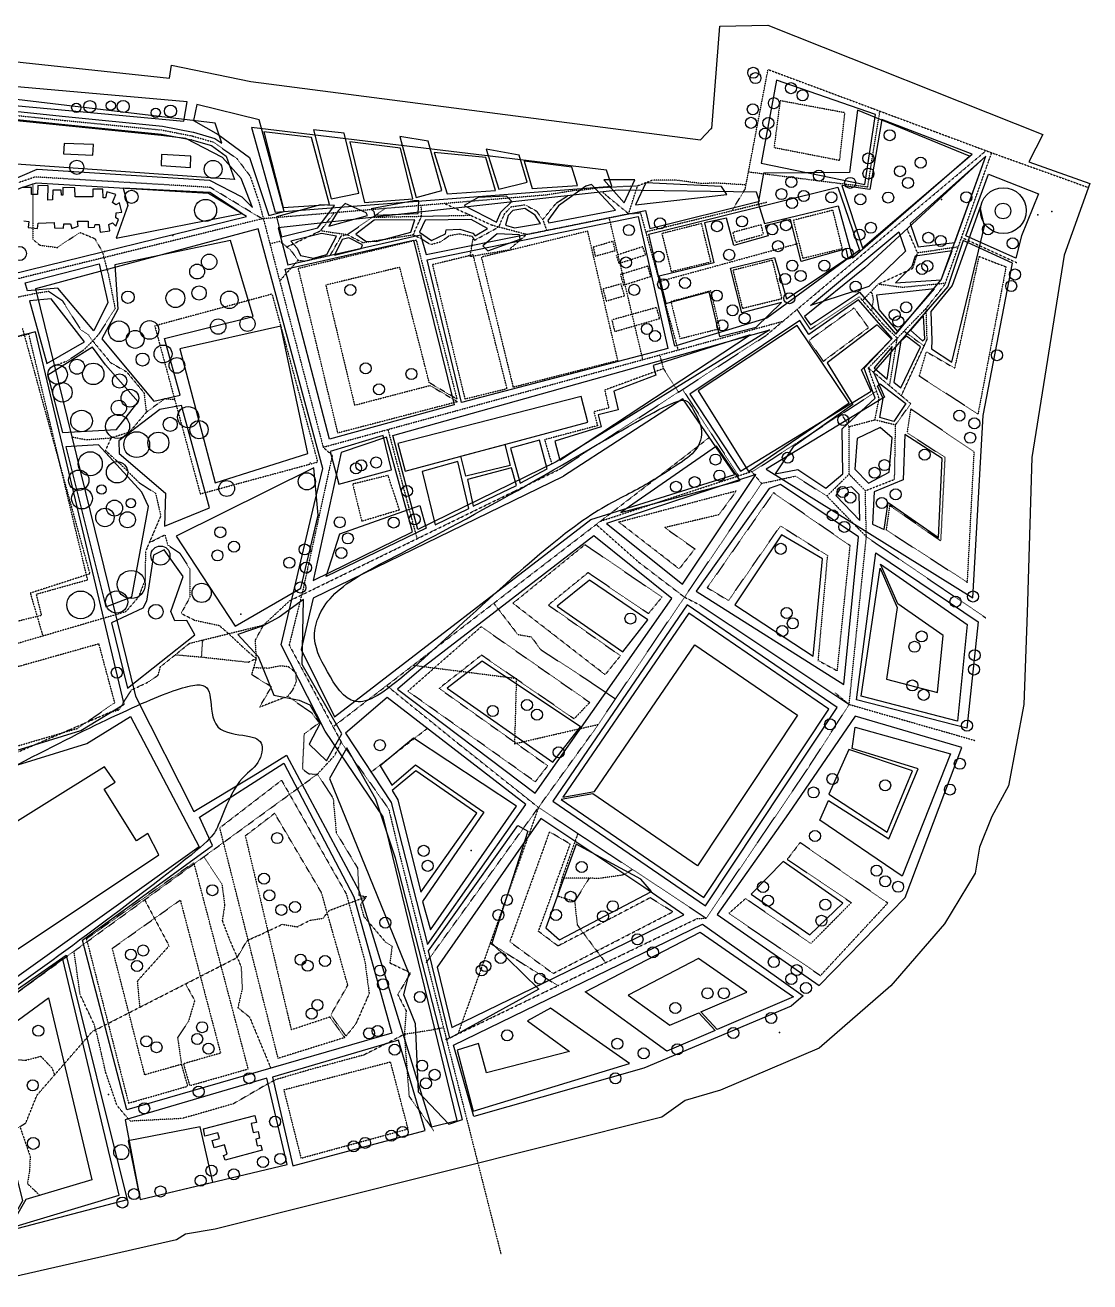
# Model space of a CAD drawing. Header units: metres. Extents: x -27 to 1213, y -26 to 980.
# Drawn here: x 681 to 1213, y 245 to 873 of the extents above; entities that cross this region are included whole.
import ezdxf

# ---------------------------------------------------------------- set-up
doc = ezdxf.new("R2010")
doc.units = ezdxf.units.M
for name, pattern in [('1', [0.002, 0.002]), ('11', [0.012, 0.004, -0.001, 0.004, -0.001, 0.001, -0.001]), ('2', [0.001, 0.001]), ('20', [0.001, 0.001]), ('3', [0.012, 0.004, -0.001, 0.004, -0.001, 0.001, -0.001]), ('4', [0.001, 0.001]), ('5', [0.012, 0.004, -0.001, 0.004, -0.001, 0.001, -0.001]), ('6', [0.012, 0.004, -0.001, 0.004, -0.001, 0.001, -0.001]), ('7', [0.012, 0.004, -0.001, 0.004, -0.001, 0.001, -0.001]), ('8', [0.001, 0.001]), ('Dashed', [0.01, 0.005, -0.005])]:
    doc.linetypes.add(name, pattern=pattern)
for name, color, linetype, true_color in [('Blocks', 1, 'Continuous', 0xff0000), ('Buildings$Commercial', 173, 'Continuous', 0x424ace), ('Buildings$Library', 215, 'Continuous', 0xb242a5), ('Buildings$Parking', 122, 'Continuous', 0x1ccbb2), ('Buildings$Residential', 55, 'Continuous', 0x919748), ('Buildings$Workshop', 30, 'Continuous', 0xff7f00), ('bus stops', 225, 'Continuous', 0xa05c8b), ('Cycle Park', 18, 'Continuous', 0x000000), ('Green_Spaces', 3, 'Continuous', 0x1bff00), ('metro', 18, 'Continuous', 0x000000), ('Pavement', 252, 'Continuous', 0x829093), ('Playgrounds', 162, 'Continuous', 0x2734c3), ('railway track', 254, 'Continuous', 0xe6e6e6), ('Site', 225, 'Continuous', 0xb22c80), ('Street', 6, 'Continuous', 0xff00ff), ('Tree$Tree_type_1', 111, 'Continuous', 0x7fffbf), ('Tree$Tree_type_2', 125, 'Continuous', 0x3fbf7f)]:
    doc.layers.add(name, color=color, linetype=linetype, true_color=true_color)

msp = doc.modelspace()

# ---------------------------------------------------------------- linework, layer by layer
at = {"layer": 'Blocks'}
for p, q in [((765.25, 819.72), (765.43, 819.68)), ((764.48, 815.8), (764.31, 815.84)), ((950.17, 647.89), (949.98, 647.77))]:
    msp.add_line(p, q, dxfattribs=at)
for points in [[(1056.55, 845.62), (1048.92, 804.19), (1100.61, 793.49), (1105.92, 828.51)], [(1154.19, 808.66), (1109.17, 826.07), (1103.18, 791.1), (1089.08, 793.04), (1099.55, 761.84)], [(794.27, 821.94), (806.22, 779.65), (974.37, 792.78), (971.7, 800.69)], [(1161.13, 807.72), (1100.58, 751.88), (1070.58, 727.6), (1073.57, 723.51), (1097.95, 739.74), (1116.16, 718.88), (1138.71, 745.86)], [(1176.12, 756.68), (1151.14, 767.88), (1162.46, 798.68), (1187.44, 788.89), (1178.96, 767.96)], [(791.89, 777.58), (772.81, 789.12), (686.74, 794.26), (679.03, 791.63), (664.21, 785.04), (673.88, 748.62)], [(1005.79, 712.74), (992.81, 768.8), (1087.22, 792.29), (1097.92, 760.69), (1051.75, 726.72)], [(807.66, 771.87), (812.49, 753.42), (878.67, 768.45), (881.57, 758.55), (991.12, 780.59), (993.35, 771.55), (1048.07, 785.25), (1046.58, 789.79), (977.39, 790.76)], [(882.02, 755.89), (987.37, 777.59), (1002.21, 711.7), (899.19, 684.67)], [(765.52, 480.36), (795.12, 498.25), (811.76, 508.57), (848.02, 440.9), (884.29, 322.85), (897.1, 326.1), (860.07, 477.82), (831.17, 520.6), (809.22, 563.6), (825.68, 633.73), (829.91, 651.75), (797.6, 771.44), (686.43, 741.43), (736.32, 537.93)], [(811.16, 751.2), (875.31, 765.77), (895.62, 683.46), (833.34, 666.43)], [(1154.62, 587.12), (1159.69, 678.21), (1174.34, 754.22), (1149.77, 765.57), (1142.14, 742.62), (1104.99, 699.83), (1110.47, 687.35), (1051.45, 651.33)], [(1072.73, 718.61), (1068.11, 725.6), (1013.31, 688.78), (1038.51, 650.46), (1103.73, 690.27), (1099, 701.03), (1114.23, 716.65), (1097.56, 735.92)], [(621.77, 624.89), (651.28, 502.99), (709.17, 520.83), (730.71, 534.02), (686.51, 719.98), (603.93, 698.62)], [(1053.17, 720.91), (946.48, 654.96), (877.33, 621.26), (864.84, 668.22)], [(825.15, 595.83), (874.74, 620), (861.83, 667.4), (839.09, 659.74)], [(1046.28, 648.73), (971.59, 624.27), (1009.63, 593.99)], [(1090.16, 543.79), (1097.55, 617.51), (1058.55, 643.75), (1052.84, 641.71), (1016.48, 590.46)], [(867.18, 541.54), (935.95, 489.62), (1004.32, 586.77), (965.38, 618.01), (878.99, 551.59)], [(1106.07, 609.62), (1157.19, 575.06), (1151.62, 522.04), (1096.5, 536.25)], [(1020.99, 433.26), (1086.8, 532.37), (1011.98, 583.65), (944.87, 485.59)], [(882.16, 413.92), (931.38, 483.88), (862.07, 537.39), (841.26, 519.59), (864.03, 484.88)], [(733.97, 527.81), (768.22, 462.76), (582.41, 330), (522.68, 411.63), (652.11, 495.92), (712.07, 514.4)], [(1149.11, 512.37), (1095.8, 527.99), (1062.54, 479.39), (1026.87, 428.95), (1077.76, 393.56), (1120.86, 437.54)], [(810.51, 504.54), (845.42, 437.85), (864.5, 369.77), (732.08, 331.39), (709.88, 416.18), (774.92, 463.44), (768.36, 477.53)], [(1010.19, 428.86), (990.3, 442.61), (938.77, 476.84), (887.05, 402.62), (894.36, 372.55)], [(1069.87, 388.41), (1063.79, 383.12), (990.31, 352.18), (905.34, 328.1), (895.19, 363.74), (1019.6, 424.12)], [(701.81, 408.63), (732.3, 286.42), (589.22, 249.02), (573.12, 317.79), (575.51, 320.59)], [(815.05, 303.5), (881.08, 321.15), (867.67, 366.25), (804.74, 347.74)], [(801.96, 347.16), (731.2, 326.4), (738.75, 286.69), (812.19, 304.03)]]:
    msp.add_lwpolyline(points, close=True, dxfattribs=at)
for points in [[(765.43, 819.68), (776.04, 816.59), (779.56, 814.14), (776.16, 824.11), (648.76, 839.37), (650.5, 832.78), (701.5, 827.5), (749.93, 822.73), (765.25, 819.72)], [(764.31, 815.84), (774.29, 812.94), (781.75, 807.75), (785.77, 795.98), (657.87, 805.04), (651.6, 828.65), (701.09, 823.52), (749.35, 818.76), (764.48, 815.8)], [(949.98, 647.77), (825.15, 586.93), (819.12, 561.27), (835.74, 527.69), (963.86, 626.22), (1035.73, 648.77), (1009.7, 686.44), (950.17, 647.89)]]:
    msp.add_lwpolyline(points, dxfattribs=at)
at = {"layer": 'Buildings$Commercial', "linetype": '2'}
msp.add_lwpolyline([(800.48, 819.83), (810.09, 782.1), (833.23, 783.58), (824.35, 816.97)], close=True, dxfattribs=at)
at = {"layer": 'Buildings$Commercial', "linetype": '8'}
for points in [[(843.49, 814.79), (850.69, 784.61), (874.9, 786.34), (868.72, 811.77)], [(885.64, 809.45), (892.13, 788.83), (916.18, 790.53), (911.31, 807.04)], [(930.5, 805.14), (934.45, 791.6), (957.12, 792.99), (954.32, 802.22)], [(1108.25, 602), (1116.78, 582.23), (1111.47, 546.43), (1136.97, 539.86), (1139.85, 568.25), (1117.06, 584.1), (1108.52, 603.87), (1151.82, 573.75), (1146.92, 525.57), (1098.74, 537.99)]]:
    msp.add_lwpolyline(points, close=True, dxfattribs=at)
at = {"layer": 'Buildings$Commercial', "linetype": '6'}
for points in [[(1064.93, 775.67), (1069.63, 756.71), (1089.4, 761.57), (1084.7, 780.69)], [(999.29, 769.02), (1003.99, 750.06), (1023.76, 754.92), (1019.07, 774.05)], [(1034.67, 769.58), (1035.99, 764.69), (1050.08, 768.67), (1048.83, 773.41)], [(897.27, 685.04), (837.48, 669.43), (817.72, 751.69), (876.59, 765.83), (896.92, 686.4), (883.12, 694.54), (868.37, 752.18), (831.41, 743.3), (845.81, 683.34), (883.47, 693.17)], [(1034.79, 750.68), (1039.49, 731.72), (1059.26, 736.58), (1054.56, 755.71)], [(1003.8, 735.05), (1008.33, 716.57), (1028.27, 721.6), (1023.73, 740.4)]]:
    msp.add_lwpolyline(points, close=True, dxfattribs=at)
at = {"layer": 'Buildings$Commercial', "linetype": '11'}
for points in [[(1131.4, 710), (1145.6, 701.79), (1157.75, 757.58), (1171.17, 752.4), (1157.14, 678.91), (1127.87, 697.82)], [(1113.06, 633.25), (1111.26, 621.04), (1151.87, 594.83), (1155.28, 660.06), (1123.57, 681.4), (1121.74, 669.51), (1140.64, 657.31), (1138.51, 615.54)]]:
    msp.add_lwpolyline(points, close=True, dxfattribs=at)
at = {"layer": 'Buildings$Commercial', "linetype": '5'}
for points in [[(1072.69, 715.66), (1079.89, 705.26), (1102.5, 722.06), (1095.3, 731.87)], [(844.86, 643.9), (849.4, 625.43), (868.2, 631.1), (862.53, 648.28)], [(1055.02, 639.61), (1021.93, 592.19), (1032.55, 585.77), (1058.48, 623.06), (1081.95, 608.24), (1077.25, 555.88), (1086.89, 550.69), (1093.31, 613.18)]]:
    msp.add_lwpolyline(points, close=True, dxfattribs=at)
at = {"layer": 'Buildings$Commercial', "linetype": '3'}
msp.add_lwpolyline([(977.71, 624.98), (1036.53, 640.58), (1027.73, 628.58), (1000.72, 622.18), (1015.73, 611.57), (1007.92, 601.57)], close=True, dxfattribs=at)
at = {"layer": 'Buildings$Library', "linetype": '6'}
for points in [[(909.13, 757.25), (924.99, 692.39), (977.29, 705.68), (962.25, 770.23)], [(965.03, 762.24), (965.99, 757.8), (975.97, 760.5), (974.83, 765.16)], [(976.49, 758.17), (977.79, 754.16), (991.12, 758.4), (989.77, 762.46)], [(978.55, 748.52), (980.14, 743.32), (993.74, 747.63), (992.28, 752.76)], [(969.88, 741.34), (971.51, 735.33), (980.59, 738), (978.92, 743.9)], [(974.31, 725.88), (975.71, 720.09), (998.17, 726.61), (996.64, 732.12)]]:
    msp.add_lwpolyline(points, close=True, dxfattribs=at)
at = {"layer": 'Buildings$Parking', "linetype": '20'}
for centre, radius in [((1169.81, 780.48), 11.44), ((1169.65, 780.32), 3.89)]:
    msp.add_circle(centre, radius, dxfattribs=at)
at = {"layer": 'Buildings$Residential', "linetype": '5'}
msp.add_line((809.33, 495.99), (809.3, 496.05), dxfattribs=at)
at = {"layer": 'Buildings$Residential'}
for points in [[(700.76, 814.05), (700.49, 808.8), (715.07, 808.14), (715.46, 813.52)], [(749.46, 808.54), (749.19, 803.02), (763.9, 802.1), (764.03, 807.62)], [(858.55, 503.27), (864.39, 493.59), (876.3, 503.7), (910.36, 480.06), (879.66, 435.44), (883.66, 421.24), (926.68, 483.06), (875.26, 517.07)]]:
    msp.add_lwpolyline(points, close=True, dxfattribs=at)
at = {"layer": 'Buildings$Residential', "linetype": '4'}
msp.add_lwpolyline([(680.69, 775.37), (683.19, 775.11), (682.84, 772.01), (687.41, 771.58), (687.75, 774.25), (695.85, 774.6), (696.02, 771.93), (700.41, 771.67), (700.67, 773.82), (703.94, 773.91), (704.63, 771.58), (707.73, 772.7), (707.39, 775.2), (712.81, 775.2), (712.81, 772.1), (716, 772.19), (716.26, 773.56), (718.24, 773.56), (718.76, 769.69), (723.58, 770.38), (723.06, 773.56), (724.87, 774.43), (726.51, 772.7), (727.89, 776.06), (726.51, 776.84), (726.77, 779.33), (729.61, 779.77), (728.49, 784.42), (726.59, 783.38), (724.98, 784.48), (726.59, 788.48), (722.09, 789.93), (721.35, 786.94), (720.24, 786.9), (720.07, 791.16), (715.04, 791.23), (715.15, 787.42), (706.21, 787.42), (706.14, 791.86), (700.17, 792), (700.06, 788.22), (699.47, 788.15), (699.36, 790.67), (695.09, 790.78), (694.89, 785.89), (692.65, 785.8), (692.76, 792.9), (687.64, 793.09), (687.41, 788.51), (684.39, 788.51), (684.39, 792.03), (679.81, 792.08)], dxfattribs=at)
at = {"layer": 'Buildings$Residential', "linetype": '7'}
for points in [[(924.9, 584.43), (960.88, 613.7), (999.3, 587.47), (992.59, 579.24), (962.4, 599.67), (942.58, 583.51), (978.57, 558.2), (970.94, 548.75)], [(888.04, 541.89), (942.26, 503.27), (936.05, 495.27), (872.43, 540.49), (909.04, 572.7), (963.26, 534.89), (955.46, 526.68), (909.24, 558.49)], [(943.15, 470.26), (923.33, 415.37), (944.98, 399.51), (1004.75, 430.31), (993.46, 437.33), (947.42, 413.24), (937.66, 420.55), (953.52, 464.16)], [(810.47, 341.32), (819.06, 307.28), (872.54, 321.87), (863.79, 355.25)]]:
    msp.add_lwpolyline(points, close=True, dxfattribs=at)
at = {"layer": 'Buildings$Residential', "linetype": '2'}
msp.add_lwpolyline([(949.04, 486.36), (1020.17, 437.46), (1082.67, 531.56), (1012.76, 579.48), (949.84, 487.53), (965.6, 490.47), (1015.72, 563.7), (1067.02, 528.53), (1017.1, 453.35), (964.8, 489.3)], close=True, dxfattribs=at)
at = {"layer": 'Buildings$Residential', "linetype": '4'}
msp.add_lwpolyline([(1095.75, 522.54), (1143.39, 509.25), (1119.35, 448.19), (1078.1, 476.1), (1082.55, 485.98), (1112.68, 466.72), (1127.25, 501.79), (1094.4, 511.92)], close=True, dxfattribs=at)
at = {"layer": 'Buildings$Residential', "linetype": '5'}
msp.add_lwpolyline([(809.3, 496.05), (841.67, 439.2), (850.96, 405.61), (853.09, 389.45), (846.38, 374.2), (841.55, 368.29), (833.94, 378.79), (842.43, 393.65), (829.25, 439.95), (805.91, 479.48), (791.23, 468.19), (814.19, 371.44), (833.39, 377.84), (840.89, 367.49), (807.65, 357.13), (778.49, 472.27), (809.33, 495.99)], dxfattribs=at)
at = {"layer": 'Buildings$Residential', "linetype": '6'}
for points in [[(1068.3, 464.9), (1061.9, 456.5), (1093.91, 434.89), (1073.7, 414.49), (1041.09, 436.9), (1032.69, 429.49), (1078.51, 398.48), (1112.12, 434.69)], [(760.35, 354.41), (763.47, 343.49), (792.7, 351.85), (765.56, 454.92), (711.89, 416.8), (732.93, 334.77), (762.51, 343.22), (759.39, 354.14), (741.03, 348.89), (724.83, 412.06), (758.76, 436.16), (778.89, 359.71)]]:
    msp.add_lwpolyline(points, close=True, dxfattribs=at)
at = {"layer": 'Buildings$Residential', "linetype": '8'}
for points in [[(1025.98, 371.07), (1001.78, 360.67), (961.02, 390.31), (1018.33, 420.2), (1065.01, 387.84), (1026.96, 371.49), (1018.76, 380.33), (1041.71, 390.19), (1017.5, 406.97), (982.52, 388.72), (1003.23, 373.65), (1017.78, 379.91)], [(680.19, 286.15), (660.37, 363.61), (693, 387.39), (714.65, 296.52), (681.57, 286.57), (673.51, 272.29), (728.17, 288.74), (700.09, 406.61), (647.46, 368.25), (672.13, 271.87)], [(932.15, 375.85), (953.19, 360.6), (911.71, 349.93), (907.75, 364.57), (897.08, 361.21), (905.01, 330.72), (983.07, 354.51), (943.73, 382.25)]]:
    msp.add_lwpolyline(points, close=True, dxfattribs=at)
at = {"layer": 'Buildings$Residential', "linetype": '1'}
msp.add_lwpolyline([(770.29, 321.96), (796.02, 328.65), (796.81, 325.11), (794.18, 324.58), (795.23, 320.12), (797.73, 320.64), (798.25, 317.23), (796.42, 316.71), (797.2, 313.42), (799.04, 313.82), (799.7, 311.32), (781.19, 306.2), (780.4, 308.57), (782.24, 309.35), (780.93, 313.95), (775.68, 312.51), (774.76, 316.05), (778.3, 317.1), (777.51, 319.86), (770.95, 318.28)], close=True, dxfattribs=at)
at = {"layer": 'Buildings$Workshop', "linetype": '6'}
for points in [[(1058.33, 835.39), (1055.32, 812.04), (1088.08, 805.64), (1090.71, 829.36)], [(884.71, 753.49), (900.91, 686.44), (921.95, 691.64), (905.02, 758.44)]]:
    msp.add_lwpolyline(points, close=True, dxfattribs=at)
at = {"layer": 'Buildings$Workshop', "linetype": '2'}
for points in [[(867.35, 664.17), (871.15, 650.37), (962.35, 674.92), (958.99, 687.72)], [(920.92, 663.77), (923.55, 653.24), (901.42, 647.81), (898.85, 657.82)], [(628.99, 445.47), (633.43, 437.56), (638.62, 440.77), (655.42, 412.37), (635.17, 398.02), (641.57, 387.65), (747.99, 458.7), (742.5, 469.37), (736.87, 465.8), (720.78, 491.63), (726.27, 495.04), (720.99, 502.75)]]:
    msp.add_lwpolyline(points, close=True, dxfattribs=at)
at = {"layer": 'bus stops'}
for p in [(1139, 786), (1187, 778.36), (721, 760), (1058, 370)]:
    msp.add_point(p, dxfattribs=at)
at = {"layer": 'Cycle Park'}
for p in [(755, 768), (789, 579), (904, 461), (723, 339)]:
    msp.add_point(p, dxfattribs=at)
at = {"layer": 'Green_Spaces'}
for p, q in [((765.44, 825.43), (777.65, 818.59)), ((1120.68, 668.71), (1119.76, 645.99)), ((1139.33, 656.78), (1120.68, 668.71)), ((717.9, 663.6), (701.54, 662.53)), ((701.54, 662.53), (721.61, 582.54)), ((739.55, 639.87), (717.9, 663.6)), ((742.83, 632.78), (739.55, 639.87)), ((734.49, 587.59), (742.83, 632.78)), ((721.61, 582.54), (734.49, 587.59))]:
    msp.add_line(p, q, dxfattribs=at)
for points in [[(597.66, 849.38), (618.61, 838.29), (760.57, 825.11), (762.15, 834.84)], [(646.51, 823.91), (655.17, 787.32), (687.21, 801.27), (773.29, 795.68), (789.44, 787.41), (794.82, 782.03), (789.18, 796.6), (779.86, 806.97), (761.61, 816.55), (749.27, 818), (657.15, 827.27)], [(825.34, 820.8), (834.13, 786.35), (847.99, 789.27), (840.67, 819.25)], [(868.44, 817.55), (876.51, 787), (889.47, 790.48), (882.6, 815.21)], [(911.59, 811.14), (917.83, 791.23), (931.96, 794.67), (927.95, 808.18)], [(1123.36, 774.12), (1127.27, 762.46), (1145.58, 764.56), (1161.13, 807.72)], [(730.27, 791.73), (732.5, 783.07), (726.72, 766.66), (789.47, 779), (773.58, 789.56)], [(961.25, 792.77), (947.72, 782.93), (942.28, 775.61), (942.9, 774.35), (976.18, 780.7), (964.18, 793.53)], [(970.28, 795.95), (980.46, 784.37), (985.77, 795.81)], [(991.21, 794.42), (986.04, 783.33), (1031.8, 788.49), (1029.1, 792.53)], [(875.34, 785.31), (854.15, 781.38), (855.48, 780.14), (855.8, 778.31), (877.58, 779.09), (877.9, 785.4)], [(900.56, 783.09), (916.61, 774.72), (918.91, 779.74), (924.42, 784.98), (921.63, 787.77), (907.47, 787)], [(806.86, 777.38), (809.37, 767.4), (827.51, 771.94), (835.81, 783.1), (828.84, 783.45)], [(841.13, 784), (837.56, 780.38), (833.03, 772.69), (852.3, 778), (851.61, 779.33)], [(924.8, 780.53), (922.6, 778.05), (921.13, 773.24), (925.71, 771.89), (938.71, 774.04), (935.94, 778.27), (930.85, 781.61)], [(1158.23, 782.27), (1144.32, 743.02), (1133.68, 730.16), (1134.08, 715.59), (1133.95, 711.39), (1144.16, 704.81), (1160.45, 772.76)], [(855.65, 775.78), (846.36, 768.82), (851.4, 765.21), (856.57, 765.03), (873.92, 769.79), (875.93, 775.83)], [(881.1, 775.74), (878.17, 769.74), (884.31, 765.63), (891.15, 768.83), (891.5, 770.93), (898.33, 771.28), (904.89, 769.18), (905.98, 767.84), (912.15, 771.51), (904.12, 776.08)], [(997.9, 747.73), (1001.23, 734.04), (1022.69, 739.86), (1028.08, 717.55), (1046.4, 722.31), (1059, 734.63), (1039.22, 729.43), (1033.61, 751.73), (1055.6, 757.09), (1061.6, 736.37), (1092.38, 756.87), (1091.4, 761.34), (1068.87, 755.13), (1063.59, 776.11), (1050.93, 772.93), (1052.39, 767.99), (1035.29, 763.1), (1031.5, 776.79), (1020.52, 774.36), (1025.28, 754.45)], [(814.03, 765.19), (817.15, 761.81), (818.79, 758.01), (825.38, 756.77), (831.88, 758.56), (836.74, 767.67), (829.32, 769.04)], [(839.63, 766.15), (835.74, 758.27), (849.15, 761.66), (849.79, 763.49), (843.01, 766.97)], [(917.07, 768.96), (909.84, 762.9), (912.39, 760.35), (928.55, 766.3), (928.23, 768.43)], [(1073.57, 733.15), (1117.68, 769.88), (1120.96, 760.3), (1102.59, 742.58)], [(783.78, 765.6), (726.15, 753.39), (727.6, 731.21), (719.59, 716.51), (745.57, 685.36), (758.7, 688.28), (750.84, 716.63), (795.25, 727.54)], [(1125.82, 757.78), (1124.19, 752.64), (1115.99, 744.45), (1138.71, 745.86), (1144.24, 760.38)], [(681.29, 744.45), (718.19, 753.91), (722.65, 734.56), (715.53, 720.53), (697.56, 741.79), (682.46, 740.41)], [(1106.5, 738.28), (1107.62, 731.04), (1117.03, 720.14), (1135.49, 741.48)], [(683.54, 735.37), (692.06, 704.2), (711.01, 714.96), (694.22, 736.49)], [(1064.82, 662.59), (1055.89, 648.98), (1067.16, 651.22), (1081.09, 641.86), (1089.6, 649.09), (1089.38, 671.59), (1105.86, 686.8), (1100.3, 701.81), (1114.02, 716.36), (1106.79, 723.48), (1081.8, 704.45), (1094.62, 683.74)], [(1128.66, 726.74), (1123.52, 720.87), (1129.51, 715.44), (1130.53, 716.46), (1129.9, 727.76)], [(945.8, 665.4), (948.35, 655.94), (1043.44, 718.45), (994.87, 703.23), (996.19, 698.37), (975.31, 690.36), (977.47, 680.98), (967.47, 678.58), (969.03, 672.47)], [(1121.45, 717.88), (1118.66, 715.3), (1115.18, 694.89), (1118.69, 692), (1128.46, 712.46)], [(714.85, 712.38), (692.62, 698.33), (700.01, 669.68), (726.87, 671.22), (737.68, 685.04), (721.5, 703.49)], [(1114.31, 712.66), (1105.24, 701.99), (1111.87, 696.27)], [(1108.26, 693.93), (1121.17, 684.09), (1115.1, 675.16), (1108.19, 677.18), (1109.87, 686.6), (1106.94, 692.88)], [(748.52, 681.2), (728.02, 665.53), (728.2, 659.24), (751.35, 639.33), (750.95, 622.92), (773.36, 632.12), (759.34, 683.23)], [(1108.35, 672.2), (1096.81, 666.61), (1095.6, 651.45), (1102.4, 644.39), (1112.83, 649.9), (1114.29, 667.04)], [(833.6, 660.14), (837.93, 643.86), (864.31, 651.08), (860.11, 668.27)], [(923.76, 661.92), (928.44, 644.38), (942.05, 651.61), (938.22, 665.86)], [(1026.54, 662.78), (978.72, 629.77), (1038.34, 645.78)], [(879.52, 650.18), (886.12, 623.6), (902.81, 631.68), (897.39, 655.18)], [(756.74, 617.84), (786.25, 573.05), (818.99, 591.89), (827.61, 628.44), (825.54, 652.06)], [(902.17, 646.21), (905.1, 632.82), (926.65, 643.14), (924.14, 652.07)], [(1094.04, 642.56), (1088.01, 641.18), (1086.11, 638.16), (1098.08, 625.68), (1097.74, 638.68)], [(838.46, 619.16), (878.43, 633.2), (881.53, 621.83), (831.55, 597.77)], [(1058.96, 618.57), (1035.79, 583.66), (1074.77, 557.98), (1079.5, 606.55)], [(745.42, 608.39), (741.95, 585.41), (739.99, 581.97), (724.43, 574.58), (732.34, 541.96), (766.07, 568.57), (762.06, 575.77), (756.06, 575.57), (754.06, 580.37), (760.13, 597.81), (750.76, 611.01)], [(947.07, 582.9), (979.82, 560.15), (992.26, 576.2), (963.12, 595.98)], [(820.25, 586.36), (808.1, 577.45), (800.16, 573.07), (787.52, 568.86), (797.74, 557.89), (805.41, 538.51), (818.16, 535.93), (823.54, 533.61), (827.31, 527.05), (828.57, 524.58), (823.06, 513.99), (831.83, 505.74), (839.38, 519.25), (819.58, 553.85)], [(909.57, 555.42), (892.13, 542.03), (944.79, 505.02), (958.61, 522.67)], [(841.97, 512.14), (833.22, 496.91), (872.96, 399.43), (870.27, 389.01), (876.11, 374.56), (877.61, 340.45), (892.89, 324.29), (899.78, 326.62), (866.3, 457.05), (856.44, 486.54)], [(1092.59, 511.3), (1082.6, 489.08), (1111.84, 470.05), (1124.49, 500.67)], [(864.55, 490.84), (867.44, 486.24), (878.97, 440.07), (906.93, 479.58), (876.48, 500.72)], [(956.42, 464.04), (941.26, 422.36), (948.08, 416.32), (994.16, 440.47), (988.77, 446.64)], [(1043.94, 439.18), (1073.21, 418.83), (1089.62, 434.58), (1059.82, 455.45)], [(732.75, 315.9), (738.75, 286.69), (775.09, 295.27), (768.74, 322.89)]]:
    msp.add_lwpolyline(points, close=True, dxfattribs=at)
for points in [[(798.13, 825.86), (767.04, 833.56), (765.44, 825.43)], [(777.65, 818.59), (793.27, 807.04), (802.98, 778.03), (810.59, 780.1), (798.13, 825.86)], [(1119.76, 645.99), (1105.32, 640.08), (1104.4, 623.94), (1110.3, 621.18), (1112.22, 634.76), (1137.43, 617.18), (1139.33, 656.78)]]:
    msp.add_lwpolyline(points, dxfattribs=at)
at = {"layer": 'metro'}
msp.add_point((1194, 780), dxfattribs=at)
at = {"layer": 'Pavement'}
for points in [[(1050.05, 799.24), (1047.43, 784.28), (1050.48, 774.12), (1087.25, 782.89), (1094.43, 756.98), (1152.84, 807.7), (1096.92, 830.67), (1092.98, 799.56)], [(932.35, 470.53), (914.35, 414.71), (937.86, 391.61), (893.32, 367.28), (882.75, 410.8), (927.3, 473.45)]]:
    msp.add_lwpolyline(points, close=True, dxfattribs=at)
at = {"layer": 'Pavement', "linetype": '3'}
msp.add_lwpolyline([(605.24, 699.51), (637.19, 570.9), (648.49, 573.91), (655.26, 545.68), (643.97, 543.42), (652.25, 505.77), (707.59, 521.96), (726.04, 534.76), (718.13, 564.12), (674.09, 551.7), (669.19, 573.53), (689.52, 578.43), (686.89, 588.97), (712.49, 596.12), (683.12, 718.86)], close=True, dxfattribs=at)
at = {"layer": 'Playgrounds'}
for points in [[(758.55, 711.48), (776.25, 644.47), (822.55, 659.16), (809, 722.78)], [(1017.48, 690.53), (1042.49, 650.28), (1092.8, 684.43), (1066.88, 723.16)]]:
    msp.add_lwpolyline(points, close=True, dxfattribs=at)
at = {"layer": 'railway track'}
for points in [[(997.75, 681.11), (984.86, 674.4), (935.46, 644.56), (866.05, 607.51), (833.94, 591.71), (822.34, 568.45), (831.72, 550.95), (844.56, 528.97), (868.27, 544.78), (919.9, 593.68), (963.37, 630.24), (985.85, 639.87), (1008.08, 654.2), (1016.97, 660.13), (1020.92, 671.24), (1012.77, 684.83), (1010.64, 687.82), (997.75, 681.11)], [(767.01, 543.61), (762.07, 543.29), (744.73, 537.29), (700.45, 515.98), (642.02, 485.26), (582.8, 450.25), (549.99, 430.05), (538.47, 403.28), (556.34, 364.08), (569.93, 354.01), (588.94, 346.4), (632, 357.93), (772.78, 464.28), (776.66, 469.92), (786.89, 497.09), (797.92, 502.47), (801.27, 515.15), (793.72, 518.65), (774.29, 519.62), (774.39, 539.2), (771.96, 543.93), (767.01, 543.61)]]:
    msp.add_open_spline(points, degree=3, dxfattribs=at)
at = {"layer": 'Site'}
msp.add_line((1023.84, 821.44), (1024.16, 821.48), dxfattribs=at)
for points in [[(1024.16, 821.48), (1028.19, 872.62), (1052.16, 873.13), (1189.62, 818.48), (1182.5, 804.94), (1213.03, 793.97), (1200.18, 758.19), (1184.13, 657.17), (1181.69, 579.66), (1179.99, 533.78), (1172.38, 493.27), (1164.05, 477.93), (1157.85, 462.67), (1155.79, 449.63), (1140.47, 424.37), (1113.58, 393.26), (1077.89, 362.29), (1028.56, 341.31), (1010.86, 336.1), (999.27, 327.8), (776.18, 271.83), (761.38, 269.4), (756.89, 266.53), (664.53, 245.5)], [(546.55, 867.94), (548.81, 868.58), (551.14, 868.33), (753.41, 846.67), (754.35, 853.18), (794.03, 845.04), (1018.57, 815.91), (1023.84, 821.44)]]:
    msp.add_lwpolyline(points, dxfattribs=at)
at = {"layer": 'Street', "linetype": 'Dashed'}
for p, q in [((1041.67, 795.33), (1052.3, 850.99)), ((1052.3, 850.99), (1108.15, 830.19)), ((620.81, 833.85), (701.3, 825.51)), ((1102.06, 792.37), (1108.15, 830.19)), ((1108.15, 830.19), (1164, 809.4)), ((701.3, 825.51), (749.64, 820.75)), ((749.64, 820.75), (764.87, 817.76)), ((764.87, 817.76), (775.17, 814.76)), ((775.17, 814.76), (787.04, 806.5)), ((1066.84, 731.19), (1161.19, 810.44)), ((787.04, 806.5), (793.61, 797.78)), ((1140.6, 743.52), (1164, 809.4)), ((1164, 809.4), (1212.34, 792.04)), ((686.33, 797.29), (677.93, 794.42)), ((773.73, 792.07), (686.33, 797.29)), ((793.61, 797.78), (798.21, 784.29)), ((1042.54, 799.88), (1102.06, 792.37)), ((685.12, 794.05), (685.12, 766.21)), ((799.65, 776.4), (773.73, 792.07)), ((967.93, 791.87), (959.17, 790.65)), ((987.22, 792.81), (967.93, 791.87)), ((986.4, 790.63), (987.22, 792.81)), ((994.82, 795.76), (987.22, 792.81)), ((1006.14, 795.76), (994.82, 795.76)), ((1019.28, 793.94), (1006.14, 795.76)), ((1025.61, 794.3), (1019.28, 793.94)), ((1041.29, 793.33), (1025.61, 794.3)), ((1034.32, 780.48), (1040.91, 791.33)), ((1040.91, 791.33), (1041.67, 795.33)), ((942.08, 788.34), (799.65, 776.4)), ((955.76, 790.53), (942.08, 788.34)), ((959.17, 790.65), (955.76, 790.53)), ((969.58, 789.89), (971.6, 788.02)), ((971.6, 788.02), (982.71, 778.96)), ((982.71, 778.96), (986.4, 790.63)), ((798.21, 784.29), (830.13, 662.34)), ((828.87, 770.5), (835.6, 779.41)), ((854.79, 777.17), (861.21, 781.56)), ((879.24, 777.69), (879.12, 783.06)), ((890.87, 784.04), (903.68, 778.2)), ((896.18, 781.72), (897.6, 780.97)), ((917.85, 772.35), (920.73, 778.94)), ((920.73, 778.94), (924.02, 782.45)), ((924.02, 782.45), (930.93, 783.4)), ((930.93, 783.4), (936.57, 780.32)), ((936.57, 780.32), (939.78, 775.98)), ((972.99, 776.99), (982.71, 778.96)), ((799.65, 776.4), (252.21, 642.06)), ((842.16, 768.54), (854.79, 777.17)), ((854.79, 777.17), (879.24, 777.69)), ((875.13, 768.45), (879.24, 777.69)), ((879.24, 777.69), (903.68, 778.2)), ((903.68, 778.2), (914.55, 773.26)), ((909.61, 767.8), (917.85, 772.35)), ((914.55, 773.26), (931.86, 768.67)), ((939.78, 775.98), (940.41, 774.27)), ((940.41, 774.27), (941.73, 770.65)), ((941.73, 770.65), (972.99, 776.99)), ((685.12, 766.21), (688.63, 763.24)), ((697.45, 762.07), (702.98, 765.9)), ((702.98, 765.9), (708.83, 769.56)), ((708.83, 769.56), (716.06, 766.53)), ((716.06, 766.53), (719.89, 759.84)), ((811.98, 762.36), (828.87, 770.5)), ((828.87, 770.5), (842.16, 768.54)), ((833.72, 758.24), (839.15, 767.81)), ((839.15, 767.81), (842.16, 768.54)), ((842.16, 768.54), (849.87, 764.53)), ((849.87, 764.53), (875.13, 768.45)), ((875.13, 768.45), (879.26, 766.42)), ((879.26, 766.42), (883.85, 763.52)), ((889.19, 765.13), (893.16, 768.06)), ((893.16, 768.06), (898.32, 768.92)), ((898.32, 768.92), (904.44, 767.71)), ((903.46, 757.49), (905.08, 766.72)), ((904.44, 767.71), (905.73, 765.73)), ((905.73, 765.73), (909.61, 767.8)), ((931.86, 768.67), (922.69, 760.78)), ((931.86, 768.67), (941.73, 770.65)), ((1126.99, 759.35), (1121.75, 771.4)), ((688.63, 763.24), (697.45, 762.07)), ((719.89, 759.84), (722.76, 748.99)), ((803.53, 763.97), (808.46, 765.24)), ((808.46, 765.24), (813.7, 760.96)), ((813.7, 760.96), (817.64, 755.71)), ((883.85, 763.52), (889.19, 765.13)), ((922.69, 760.78), (903.46, 757.49)), ((817.64, 755.71), (820.81, 755.31)), ((820.81, 755.31), (833.72, 758.24)), ((1124.63, 751.75), (1126.99, 759.35)), ((722.76, 748.99), (726.21, 731.53)), ((1107.42, 743.85), (1124.63, 751.75)), ((1099.47, 735.64), (1107.42, 743.85)), ((1107.42, 743.85), (1119.48, 742.26)), ((1119.48, 742.26), (1140.88, 744.3)), ((1131.27, 731.71), (1140.6, 743.52)), ((675.05, 736.83), (686.85, 739.28)), ((686.85, 739.28), (693.02, 740.23)), ((693.02, 740.23), (699.82, 735.56)), ((699.82, 735.56), (709.06, 720.98)), ((804.71, 738.83), (746, 722.91)), ((827.46, 654.98), (804.71, 738.83)), ((1097.87, 737.5), (1073.51, 721.21)), ((1109.88, 723.56), (1097.87, 737.5)), ((1104.4, 738.78), (1103.79, 740.07)), ((1104.1, 730.26), (1104.94, 736.23)), ((1104.94, 736.23), (1104.4, 738.78)), ((726.21, 731.53), (717.94, 718.67)), ((1059.76, 725.25), (1066.84, 731.19)), ((1073.51, 721.21), (1066.84, 731.19)), ((1102.43, 701.91), (1131.27, 731.71)), ((1131.74, 716.15), (1131.27, 731.71)), ((679.89, 721.81), (713.6, 599.08)), ((746, 722.91), (768.75, 639.05)), ((1051.31, 718.15), (1059.76, 725.25)), ((1116.85, 716.81), (1109.88, 723.56)), ((709.06, 720.98), (713.04, 718.33)), ((713.04, 718.33), (715.06, 715.39)), ((717.94, 718.67), (715.06, 715.39)), ((947.99, 651.25), (1051.31, 718.15)), ((1113, 692.99), (1116.85, 716.81)), ((1118.86, 688.05), (1131.74, 716.15)), ((710.38, 710.73), (702.03, 705.26)), ((715.06, 715.39), (710.38, 710.73)), ((715.06, 715.39), (723.97, 704.57)), ((702.03, 705.26), (695.88, 702.89)), ((723.97, 704.57), (731.91, 700.03)), ((998.2, 708.38), (1000.06, 701.58)), ((731.91, 700.03), (740.66, 689.5)), ((1000.06, 701.58), (970.73, 690.88)), ((1000.06, 701.58), (1007.64, 689.87)), ((1123.57, 684.08), (1102.43, 701.91)), ((1107.79, 686.62), (1102.43, 701.91)), ((970.73, 690.88), (972.73, 681.88)), ((1009.66, 691.18), (1037.59, 648.05)), ((740.66, 689.5), (741.79, 679.77)), ((750.86, 686.45), (741.79, 679.77)), ((756, 686.03), (750.86, 686.45)), ((1044.34, 649.98), (1106.51, 690.27)), ((1105.68, 676.05), (1107.79, 686.62)), ((741.79, 679.77), (733.34, 669.87)), ((972.73, 681.88), (965.33, 680.08)), ((965.33, 680.08), (967.13, 673.08)), ((1092.81, 672.6), (1089.06, 678.96)), ((1115.99, 673.54), (1123.57, 684.08)), ((967.13, 673.08), (940.72, 666.08)), ((1092.81, 672.6), (1105.68, 676.05)), ((1092.81, 648.84), (1092.81, 672.6)), ((1105.68, 676.05), (1115.99, 673.54)), ((1115.51, 646.32), (1115.99, 673.54)), ((711.88, 665.93), (704.59, 667.36)), ((724.13, 666.87), (711.88, 665.93)), ((724.13, 666.87), (721.33, 660.76)), ((733.34, 669.87), (724.13, 666.87)), ((835.06, 522.7), (1022.99, 667.2)), ((940.72, 666.08), (944.28, 653.89)), ((721.33, 660.76), (728.94, 653.8)), ((830.13, 662.34), (834.67, 658.25)), ((728.94, 653.8), (738.26, 644.61)), ((768.75, 639.05), (827.46, 654.98)), ((834.67, 658.25), (819.48, 588.63)), ((823.53, 590.6), (948.23, 651.37)), ((1044.15, 650.21), (1049.06, 644.24)), ((1049.06, 644.24), (1065.96, 647.9)), ((1065.96, 647.9), (1081.69, 637.92)), ((1100.9, 640.61), (1092.81, 648.84)), ((738.26, 644.61), (746.4, 639.36)), ((965.64, 521.16), (1049.06, 644.24)), ((1100.9, 640.61), (1115.51, 646.32)), ((1101.41, 617.59), (1100.9, 640.61)), ((746.4, 639.36), (749.01, 628.11)), ((1081.69, 637.92), (1101.41, 617.59)), ((749.01, 628.11), (741.4, 610.28)), ((966.46, 623.73), (987.5, 605.08)), ((743.29, 614.7), (751.1, 618.6)), ((751.1, 618.6), (752.47, 613.56)), ((1092.81, 533.88), (1101.41, 617.59)), ((1101.41, 617.59), (1161.08, 577.09)), ((741.4, 610.28), (741.15, 595.95)), ((752.47, 613.56), (758.41, 609.57)), ((758.41, 609.57), (763.55, 601.56)), ((987.5, 605.08), (1010.59, 587.48)), ((713.6, 599.08), (683.86, 589.47)), ((763.55, 601.56), (763.55, 587.36)), ((741.15, 595.95), (737.87, 587.46)), ((819.37, 588.58), (823.53, 590.6)), ((683.86, 589.47), (690.13, 568.03)), ((737.87, 587.46), (731.52, 580.14)), ((763.55, 587.36), (759.15, 579.35)), ((800.36, 573.52), (813.47, 585.72)), ((819.37, 588.58), (813.13, 563.6)), ((813.47, 585.72), (819.37, 588.58)), ((915.32, 584.41), (927.32, 568.81)), ((1010.59, 587.48), (1018.29, 583.53)), ((731.52, 580.14), (671.64, 562.62)), ((759.15, 579.35), (765.95, 575.95)), ((1018.29, 583.53), (1092.81, 533.88)), ((763.4, 564.41), (800.36, 573.52)), ((765.95, 575.95), (778.16, 573.35)), ((778.16, 573.35), (782.56, 569.55)), ((796.29, 566.02), (800.36, 573.52)), ((782.56, 569.55), (791.96, 560.75)), ((796.76, 556.75), (796.29, 566.02)), ((927.32, 568.81), (934.03, 567.67)), ((934.03, 567.67), (938.85, 561.18)), ((748.87, 552.74), (763.4, 564.41)), ((791.96, 560.75), (796.76, 556.75)), ((813.13, 563.6), (839.16, 515.04)), ((938.85, 561.18), (963.05, 545.48)), ((747.7, 548.51), (748.87, 552.74)), ((769.23, 557.43), (756.14, 558.57)), ((792.72, 554.87), (769.23, 557.43)), ((796.76, 556.75), (792.72, 554.87)), ((794.45, 548.74), (796.76, 556.75)), ((802.62, 552.05), (808.67, 553.24)), ((808.67, 553.24), (812.71, 552.82)), ((812.71, 552.82), (816.5, 549.72)), ((875.06, 553.45), (926.61, 546.9)), ((743.38, 545.39), (747.7, 548.51)), ((804.29, 542.64), (794.45, 548.74)), ((795.48, 552.32), (802.62, 552.05)), ((816.5, 549.72), (816.58, 545.11)), ((926.61, 546.9), (925.69, 514.26)), ((728.68, 532.15), (734.35, 541.06)), ((734.35, 541.06), (743.38, 545.39)), ((798.29, 532.45), (804.29, 542.64)), ((814.83, 541.09), (812.45, 537.94)), ((816.58, 545.11), (814.83, 541.09)), ((963.05, 545.48), (976.12, 536.63)), ((812.45, 537.94), (798.29, 532.45)), ((812.45, 537.94), (824.44, 529.67)), ((1072.08, 501.7), (1092.81, 533.88)), ((1092.81, 533.88), (1155.84, 515.84)), ((644.48, 495.79), (728.68, 532.15)), ((824.44, 529.67), (828.17, 524.65)), ((828.17, 524.65), (820.59, 519.15)), ((866.61, 509.85), (882.13, 521.91)), ((881.6, 404.91), (965.64, 521.16)), ((952.95, 520.56), (967.48, 523.87)), ((820.59, 519.15), (819.75, 501.61)), ((835.82, 508.32), (839.16, 515.04)), ((925.69, 514.26), (952.95, 520.56)), ((853.75, 499.86), (866.61, 509.85)), ((898.13, 513.91), (937.65, 482.44)), ((827.29, 499.09), (835.82, 508.32)), ((770.59, 457.84), (827.29, 499.09)), ((819.75, 501.61), (823.1, 499.16)), ((823.1, 499.16), (827.29, 499.09)), ((827.29, 499.09), (835.12, 486.91)), ((1021.39, 427.13), (1072.08, 501.7)), ((835.12, 486.91), (836.65, 469.84)), ((862.87, 481.62), (868.41, 458.47)), ((937.65, 482.44), (924.58, 445.68)), ((937.65, 482.44), (1021.39, 427.13)), ((836.65, 469.84), (847.32, 452.15)), ((957.33, 469.44), (949.45, 447.2)), ((868.41, 458.47), (918.97, 259.09)), ((740.96, 436.28), (770.59, 457.84)), ((770.59, 457.84), (779.53, 444.22)), ((847.32, 452.15), (847.99, 438.56)), ((924.58, 445.68), (913.55, 414.64)), ((949.45, 447.2), (947.09, 438.23)), ((968.38, 447), (949.45, 447.2)), ((962.97, 447.06), (955.76, 435.57)), ((979.81, 448.68), (968.38, 447)), ((984.62, 451.42), (979.81, 448.68)), ((779.53, 444.22), (780.93, 433.62)), ((705.7, 410.62), (740.96, 436.28)), ((740.96, 436.28), (753.17, 413.28)), ((780.93, 433.62), (779.73, 425.82)), ((833.2, 431), (851.7, 437.85)), ((847.99, 438.56), (851.7, 437.85)), ((851.7, 437.85), (848.75, 433.96)), ((848.75, 433.96), (850.39, 428.03)), ((947.09, 438.23), (955.76, 435.57)), ((955.76, 435.57), (956.16, 431.23)), ((823.62, 426.11), (830.02, 427.13)), ((830.02, 427.13), (833.2, 431)), ((850.39, 428.03), (861.36, 415.07)), ((947.37, 393.42), (1016.93, 426.96)), ((956.16, 431.23), (957.04, 423.74)), ((1016.93, 426.96), (1021.39, 427.13)), ((779.73, 425.82), (783.33, 416.41)), ((799.66, 419.34), (809.71, 424.07)), ((809.71, 424.07), (817.2, 422.83)), ((817.2, 422.83), (823.62, 426.11)), ((957.04, 423.74), (971.17, 404.9)), ((783.33, 416.41), (789.13, 403.01)), ((787.19, 407.5), (792.17, 415.99)), ((792.17, 415.99), (799.66, 419.34)), ((861.36, 415.07), (864.56, 413.07)), ((913.55, 414.64), (910.3, 405.5)), ((913.55, 414.64), (925.33, 407.25)), ((647.46, 368.25), (705.7, 410.62)), ((708.76, 388.93), (705.7, 410.62)), ((753.17, 413.28), (746.01, 405.4)), ((864.56, 413.07), (863.43, 404.8)), ((714.88, 370.56), (779.13, 403.38)), ((746.01, 405.4), (737.3, 395.65)), ((779.13, 403.38), (787.19, 407.5)), ((789.13, 403.01), (789.73, 392.01)), ((863.43, 404.8), (873.81, 399.86)), ((910.3, 405.5), (897.45, 369.36)), ((925.33, 407.25), (933.4, 402.19)), ((933.4, 402.19), (947.37, 393.42)), ((737.3, 395.65), (738.49, 382.62)), ((873.81, 399.86), (867.39, 388.99)), ((761.4, 394.29), (765.94, 386.05)), ((789.73, 392.01), (787.53, 382.4)), ((926.74, 383.48), (947.37, 393.42)), ((710.63, 385.02), (708.76, 388.93)), ((715.67, 374.32), (710.63, 385.02)), ((765.94, 386.05), (762.89, 375.61)), ((867.39, 388.99), (871.58, 380.84)), ((914.31, 377.48), (926.74, 383.48)), ((787.53, 382.4), (793.33, 377.8)), ((793.33, 377.8), (803.96, 352.22)), ((871.58, 380.84), (870.65, 369.08)), ((891.18, 366.33), (914.31, 377.48)), ((687.26, 338.79), (714.88, 370.56)), ((717.37, 368.29), (715.67, 374.32)), ((762.89, 375.61), (757.42, 367.43)), ((881.29, 370.74), (870.65, 369.08)), ((889.72, 372.24), (881.29, 370.74)), ((721.57, 349.91), (717.37, 368.29)), ((757.42, 367.43), (759.39, 354.14)), ((870.65, 369.08), (850.57, 358.85)), ((870.65, 369.08), (873.03, 338.19)), ((634.91, 359.92), (681.46, 356.15)), ((681.46, 356.15), (689.1, 358.18)), ((689.1, 358.18), (694.63, 352.31)), ((850.57, 358.85), (823.36, 351.45)), ((694.63, 352.31), (696.01, 348.86)), ((727.22, 333.5), (721.57, 349.91)), ((806.35, 346.45), (801.54, 343.87)), ((823.36, 351.45), (806.35, 346.45)), ((801.54, 343.87), (785.3, 334.42)), ((681.62, 324.86), (687.26, 338.79)), ((733.78, 325.76), (727.22, 333.5)), ((785.3, 334.42), (759.64, 327.07)), ((873.03, 338.19), (885.44, 320.91)), ((759.64, 327.07), (733.78, 325.76)), ((655.26, 308.3), (681.62, 324.86)), ((678.66, 323), (683.79, 308.18)), ((683.79, 308.18), (683.48, 301.14)), ((683.48, 301.14), (682.41, 294.57)), ((682.41, 294.57), (688.62, 288.69))]:
    msp.add_line(p, q, dxfattribs=at)
for points in [[(1034.32, 780.48), (1051.73, 784.74)], [(982.71, 778.96), (988.6, 779.34)], [(991.18, 769.93), (1034.32, 780.48)], [(1148.99, 767.12), (1176.62, 754.47)], [(968.63, 625.4), (1044.15, 650.21)], [(861.84, 543.28), (898.13, 513.91)], [(839.16, 515.04), (862.87, 481.62)]]:
    msp.add_lwpolyline(points, dxfattribs=at)
for points in [[(939.78, 775.98), (943.3, 780.28), (946.82, 784.58)], [(946.66, 784.34), (949.49, 786.16), (952.33, 787.97)], [(988.6, 779.34), (989.89, 774.63), (991.18, 769.93)], [(989.78, 706.08), (981.39, 741.54), (972.99, 776.99)], [(991.18, 769.93), (994.58, 757.52), (997.98, 745.11)], [(997.98, 745.11), (1032.54, 754.58), (1067.1, 764.05)], [(1126.93, 759.49), (1137.13, 760.98), (1147.34, 762.48)], [(817.64, 755.71), (813.01, 750.56), (808.39, 745.41)], [(997.98, 745.11), (1002.66, 728), (1007.35, 710.89)], [(830.13, 662.34), (944.95, 693.8), (1059.76, 725.25)], [(1120.22, 720.29), (1125.23, 716.58), (1130.24, 712.86)], [(862.46, 671.2), (869.72, 643.92), (876.98, 616.64)], [(823.5, 654.32), (823.65, 654.47), (823.81, 654.63)], [(1092.81, 648.84), (1087.25, 643.38), (1081.69, 637.92)], [(769.86, 566), (769.54, 561.71), (769.23, 557.43)], [(1085.81, 539.65), (1089.31, 536.77), (1092.81, 533.88)], [(724.33, 530.12), (726.39, 530.7), (728.44, 531.27)]]:
    msp.add_open_spline(points, degree=2, dxfattribs=at)
at = {"layer": 'Tree$Tree_type_1'}
for centre, radius in [((713.57, 832.45), 3.02), ((724.04, 832.93), 2.33), ((730.27, 832.49), 3.02), ((706.84, 831.89), 2.33), ((746.48, 829.37), 2.33), ((753.86, 830.22), 3.02), ((707.07, 802.14), 3.54), ((775.17, 801.13), 4.45), ((734.42, 787.41), 3.31), ((771.43, 780.61), 5.5), ((678.45, 759.08), 3.53), ((767.19, 750.07), 3.7), ((773.18, 754.93), 3.85), ((756.33, 736.78), 4.71), ((768.16, 739.37), 3.58), ((732.64, 737.25), 3.1), ((783.23, 735.97), 4.38), ((728.13, 720.25), 5.15), ((743.37, 720.89), 4.67), ((777.68, 722.59), 3.86), ((792.31, 723.97), 3.79), ((736.24, 716.2), 4.48), ((739.94, 706.14), 3.25), ((750.17, 708.9), 4.47), ((697.49, 698.65), 4.87), ((707.21, 702.54), 3.76), ((715.31, 698.98), 5.35), ((757.11, 703.22), 3.9), ((728.44, 695.41), 3.57), ((699.92, 689.74), 4.86), ((733.62, 686.82), 4.43), ((728.11, 681.96), 3.81), ((709.46, 675.44), 5.41), ((727.47, 672.73), 5.99), ((762.68, 677.38), 5.28), ((1089.86, 675.94), 2.76), ((753.74, 673.76), 3.53), ((768.1, 671.11), 4.57), ((737, 663.62), 6.45), ((747.81, 664.62), 5.25), ((713.8, 654.06), 6.02), ((727.19, 649.8), 5.33), ((708.05, 645.87), 5.08), ((821.98, 645.28), 4.28), ((709.68, 636.7), 5.2), ((719.43, 641.19), 2.35), ((781.95, 641.72), 3.94), ((725.92, 631.94), 4.01), ((734.1, 634.38), 2.3), ((721.13, 627.26), 4.62), ((732.4, 626.09), 3.98), ((748.86, 608.22), 4.77), ((734.27, 593.8), 6.99), ((708.99, 583.59), 6.92), ((726.98, 585.05), 5.54), ((769.44, 589.58), 4.79), ((746.59, 580.18), 3.66)]:
    msp.add_circle(centre, radius, dxfattribs=at)
at = {"layer": 'Tree$Tree_type_2'}
for centre, radius in [((1044.9, 849.33), 2.76), ((1046.02, 846.68), 2.76), ((1063.77, 841.65), 2.76), ((1055.23, 834.17), 2.76), ((1069.54, 838.11), 2.76), ((1044.71, 831.1), 2.76), ((1043.79, 824.34), 2.76), ((1052.42, 824.3), 2.76), ((1050.79, 818.96), 2.76), ((1113.09, 818.15), 2.76), ((1102.35, 806.56), 2.76), ((1128.51, 804.44), 2.76), ((1063.97, 794.76), 2.76), ((1077.69, 797.95), 2.76), ((1093.32, 794.34), 2.76), ((1102.46, 799.01), 2.76), ((1118.2, 800.18), 2.76), ((1122.24, 794.36), 2.76), ((1059, 788.73), 2.76), ((1064.25, 784.27), 2.76), ((1070.16, 787.81), 2.76), ((1083.94, 787.16), 2.76), ((1098.38, 786.11), 2.76), ((1112.29, 787.03), 2.76), ((1151.38, 787.2), 2.76), ((982.81, 770.77), 2.76), ((998.35, 774.16), 2.76), ((1026.84, 772.72), 2.76), ((1039.31, 775.08), 2.76), ((1054.4, 771.14), 2.76), ((1061.23, 773.24), 2.76), ((1103.63, 771.93), 2.76), ((1162.2, 771.18), 2.76), ((1097.98, 768.52), 2.76), ((1132.37, 766.94), 2.76), ((1138.58, 765.33), 2.76), ((1174.44, 764.12), 2.76), ((997.7, 757.49), 2.76), ((1032.88, 758.41), 2.76), ((1057.29, 762.74), 2.76), ((1092.08, 759.07), 2.76), ((981.39, 754.59), 2.76), ((1064.38, 753.03), 2.76), ((1080.39, 753.03), 2.76), ((1129.24, 751.36), 2.76), ((1131.85, 752.87), 2.76), ((1010.82, 744.37), 2.76), ((1060.84, 746.33), 2.76), ((1068.58, 747.91), 2.76), ((1175.61, 748.6), 2.76), ((843.66, 740.82), 2.76), ((985.46, 740.93), 2.76), ((999.93, 743.71), 2.76), ((1026.71, 738.06), 2.76), ((1096.05, 742.55), 2.76), ((1173.76, 742.82), 2.76), ((1062.94, 736.75), 2.76), ((1121.29, 732.21), 2.76), ((1034.58, 730.71), 2.76), ((1040.62, 726.64), 2.76), ((1115.5, 728.4), 2.76), ((991.79, 721.39), 2.76), ((1029.46, 723.23), 2.76), ((1117.35, 725.12), 2.76), ((995.86, 717.85), 2.76), ((1166.62, 708.28), 2.76), ((851.38, 701.7), 2.76), ((874.22, 698.94), 2.76), ((858.05, 691.27), 2.76), ((1089.86, 675.94), 2.76), ((1147.86, 678.06), 2.76), ((1155.34, 674.26), 2.76), ((1153.24, 667.04), 2.76), ((1062.19, 657.14), 2.76), ((1130.53, 658.64), 2.76), ((846.52, 651.78), 2.76), ((849.14, 653.29), 2.76), ((856.57, 654.7), 2.76), ((1026.06, 656.19), 2.76), ((1110.45, 653.39), 2.76), ((1015.64, 644.91), 2.76), ((1028.04, 648.18), 2.76), ((1105.59, 649.58), 2.76), ((871.96, 640.44), 2.76), ((1006.34, 642.59), 2.76), ((1089.58, 640), 2.76), ((1116.09, 638.81), 2.76), ((1093.38, 637.11), 2.76), ((1109.14, 634.48), 2.76), ((838.42, 624.88), 2.76), ((875.85, 626.34), 2.76), ((1084.59, 628.31), 2.76), ((778.74, 619.88), 2.76), ((865.32, 624.72), 2.76), ((1090.37, 622.54), 2.76), ((785.55, 612.68), 2.76), ((842.47, 616.78), 2.76), ((777.34, 608.28), 2.76), ((820.86, 611.28), 2.76), ((839.23, 609.48), 2.76), ((1058.63, 611.6), 2.76), ((813.25, 604.63), 2.76), ((821.51, 602.2), 2.76), ((818.76, 592.27), 2.76), ((1154.69, 587.78), 2.76), ((1145.93, 585.19), 2.76), ((983.58, 576.76), 2.76), ((1061.65, 579.5), 2.76), ((1059.42, 570.57), 2.76), ((1064.67, 574.38), 2.76), ((1125.45, 562.67), 2.76), ((1129.02, 567.82), 2.76), ((1155.5, 558.45), 2.76), ((727.09, 549.73), 2.76), ((1155.17, 551.32), 2.76), ((1124.39, 543.36), 2.76), ((1130.04, 538.68), 2.76), ((931.91, 533.64), 2.76), ((914.84, 530.61), 2.76), ((936.9, 528.78), 2.76), ((1083.3, 523.92), 2.76), ((1151.65, 523.28), 2.76), ((858.44, 513.53), 2.76), ((947.77, 509.99), 2.76), ((1148.1, 504.25), 2.76), ((1084.49, 496.6), 2.76), ((1110.8, 493.51), 2.76), ((1075.03, 489.93), 2.76), ((1143.12, 491.38), 2.76), ((1075.75, 468.18), 2.76), ((807.16, 467.12), 2.76), ((880.36, 460.77), 2.76), ((882.33, 453.28), 2.76), ((959.27, 452.7), 2.76), ((1106.49, 450.82), 2.76), ((800.6, 446.9), 2.76), ((1110.82, 445.57), 2.76), ((774.78, 441.09), 2.76), ((803.27, 438.54), 2.76), ((953.71, 437.81), 2.76), ((1049.81, 442.68), 2.76), ((1117.26, 442.82), 2.76), ((809.26, 431.28), 2.76), ((816.09, 432.73), 2.76), ((921.87, 436.26), 2.76), ((974.77, 433.11), 2.76), ((1052.24, 435.87), 2.76), ((1080.92, 433.92), 2.76), ((861.16, 424.93), 2.76), ((917.66, 428.66), 2.76), ((946.41, 428.74), 2.76), ((969.91, 428.09), 2.76), ((1078.98, 425.82), 2.76), ((987.1, 416.6), 2.76), ((734.09, 408.88), 2.76), ((740.25, 410.99), 2.76), ((818.84, 406.37), 2.76), ((831.04, 405.71), 2.76), ((918.81, 407.25), 2.76), ((994.84, 410.04), 2.76), ((1055.17, 405.23), 2.76), ((737.17, 403.21), 2.76), ((822.38, 403.35), 2.76), ((858.61, 400.98), 2.76), ((909.26, 401.05), 2.76), ((911.14, 403.18), 2.76), ((1066.62, 401.2), 2.76), ((860.05, 394.16), 2.76), ((938.36, 396.9), 2.76), ((1063.96, 396.73), 2.76), ((878.42, 387.72), 2.76), ((1022.08, 389.66), 2.76), ((1030.24, 389.66), 2.76), ((1071.3, 392.27), 2.76), ((827.26, 383.81), 2.76), ((1006.03, 382.25), 2.76), ((824.34, 379.44), 2.76), ((1053.88, 377.28), 2.76), ((687.85, 370.9), 2.76), ((769.67, 372.68), 2.76), ((853.08, 369.64), 2.76), ((857.3, 370.76), 2.76), ((922.01, 368.59), 2.76), ((1034.98, 369.8), 2.76), ((741.81, 365.66), 2.76), ((746.92, 362.68), 2.76), ((767.23, 366.83), 2.76), ((772.86, 361.94), 2.76), ((865.85, 361.42), 2.76), ((977.03, 364.39), 2.76), ((1007.02, 361.66), 2.76), ((990.23, 359.59), 2.76), ((879.54, 353.46), 2.76), ((885.83, 348.9), 2.76), ((685.1, 343.68), 2.76), ((793.26, 347.21), 2.76), ((881.44, 344.68), 2.76), ((976.1, 347.19), 2.76), ((767.92, 340.52), 2.76), ((740.75, 332.12), 2.76), ((806.12, 325.55), 2.76), ((864.21, 318.48), 2.76), ((869.8, 320.31), 2.76), ((685.37, 314.66), 2.98), ((729.28, 310.3), 3.75), ((845.35, 313.22), 2.76), ((851.08, 314.91), 2.76), ((800.08, 305.34), 2.76), ((808.75, 306.91), 2.76), ((774.36, 301.01), 2.76), ((785.51, 299.17), 2.76), ((768.97, 296.02), 2.76), ((735.63, 289.32), 2.76), ((748.89, 290.64), 2.76), ((729.86, 285.12), 2.76)]:
    msp.add_circle(centre, radius, dxfattribs=at)

doc.saveas('drawing.dxf')
